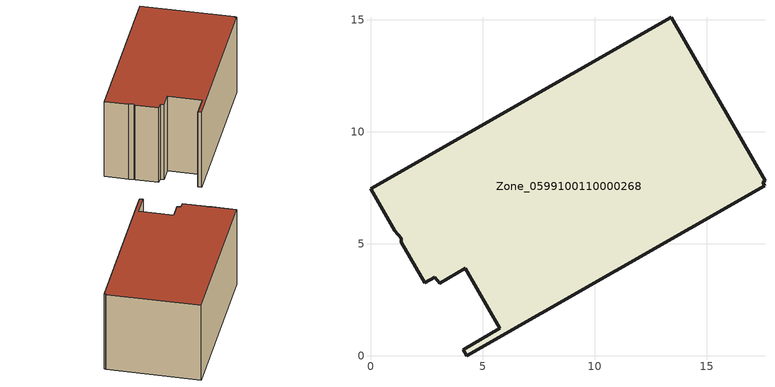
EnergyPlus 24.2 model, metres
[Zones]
Zone_0599100110000268
 floor ground (C_G): 1.37,5.07 1.37,5.24 1.08,5.58 0,7.45 13.41,15.12 17.6,7.81 17.49,7.75 17.59,7.6 4.29,0 4.13,0.29 5.78,1.23 4.24,3.91 3.1,3.25 2.87,3.52 2.41,3.26 z0
 wall outside (C_F): 17.59,7.6 17.49,7.75 17.6,7.81 13.41,15.12 0,7.45 1.08,5.58 1.37,5.24 1.37,5.07 2.41,3.26 2.87,3.52 3.1,3.25 4.24,3.91 5.78,1.23 4.13,0.29 4.29,0 17.59,7.6 z0:7.69
 roof outside (C_R): 1.37,5.24 1.37,5.07 2.41,3.26 2.87,3.52 3.1,3.25 4.24,3.91 5.78,1.23 4.13,0.29 4.29,0 17.59,7.6 17.49,7.75 17.6,7.81 13.41,15.12 0,7.45 1.08,5.58 z7.69
[BUILDING]
Pand.0599100110000268: North Axis=0; Terrain=City; Loads Convergence Tolerance Value=0.04; Temperature Convergence Tolerance Value=0.4; Solar Distribution=FullExterior; Maximum Number of Warmup Days=25; Minimum Number of Warmup Days=1
[Site:Location]
Rotterdam.The.Hague.AP_ZH_NLD Design_Conditions: Latitude=51.96; Longitude=4.45; Time Zone=1; Elevation=-4.5
[SITE:GROUNDTEMPERATURE:BUILDINGSURFACE]
18, 18, 18, 18, 18, 18, 18, 18, 18, 18, 18, 18
[MATERIAL] Thermal Absorptance=0.9; Solar Absorptance=0.7; Visible Absorptance=0.7
Name | Roughness | Thickness | Conductivity | Density | Specific Heat
G.TI.2015-2018 | MediumSmooth | 0.15 | 0.0428571 | 540 | 1210
F.TI.2015-2018 | Rough | 0.3 | 0.0666667 | 1920 | 840
R.TI.2015-2018 | MediumRough | 0.2 | 0.0333333 | 1500 | 1000
[CONSTRUCTION]
C_G: G.TI.2015-2018
C_F: F.TI.2015-2018
C_R: R.TI.2015-2018
[ZONE]
Zone_0599100110000268: Type=1; Multiplier=1; Ceiling Height=Autocalculate; Volume=Autocalculate; Floor Area=autocalculate; Part of Total Floor Area=Yes
[ZONEINFILTRATION:DESIGNFLOWRATE]
Infil_Zone_0599100110000268: Zone or ZoneList or Space or SpaceList=Zone_0599100110000268; Schedule=AlwaysOn; Design Flow Rate Calculation Method=Flow/Area; Flow Rate per Floor Area=0.0015; Constant Term Coefficient=1; Temperature Term Coefficient=0; Velocity Term Coefficient=0; Velocity Squared Term Coefficient=0
[HVACTEMPLATE:ZONE:IDEALLOADSAIRSYSTEM]
Zone_0599100110000268: Maximum Heating Supply Air Temperature=50; Minimum Cooling Supply Air Temperature=13; Maximum Heating Supply Air Humidity Ratio=0.0156; Minimum Cooling Supply Air Humidity Ratio=0.0077; Heating Limit=NoLimit; Cooling Limit=NoLimit; Dehumidification Control Type=ConstantSensibleHeatRatio; Cooling Sensible Heat Ratio=0.7; Dehumidification Setpoint=60; Humidification Control Type=None; Humidification Setpoint=30; Outdoor Air Method=None; Outdoor Air Flow Rate per Person=0.00944; Outdoor Air Flow Rate per Zone Floor Area=0; Outdoor Air Flow Rate per Zone=0; Demand Controlled Ventilation Type=None; Outdoor Air Economizer Type=NoEconomizer; Heat Recovery Type=None; Sensible Heat Recovery Effectiveness=0.7; Latent Heat Recovery Effectiveness=0.65
[ZONECONTROL:THERMOSTAT]
ThermostatControl_Zone_0599100110000268: Zone or ZoneList=Zone_0599100110000268; Control Type Schedule=DualSetpointControlType; Control 1=Thermostat_Zone_0599100110000268; Temperature Difference Between Cutout And Setpoint=0
[THERMOSTATSETPOINT:DUALSETPOINT]
Thermostat_Zone_0599100110000268: Heating Setpoint Temperature Schedule=HeatingSetpoint_Zone_0599100110000268; Cooling Setpoint Temperature Schedule=CoolingSetpoint_Zone_0599100110000268
[SCHEDULE:COMPACT]
HeatingSetpoint_Zone_0599100110000268: Through: 12/31, For: AllDays, Until: 24:00, 21
CoolingSetpoint_Zone_0599100110000268: Through: 12/31, For: AllDays, Until: 24:00, 24
DualSetpointControlType: Through: 12/31, For: AllDays, Until: 24:00, 4
AlwaysOn: Through: 12/31, For: AllDays, Until: 24:00, 1
